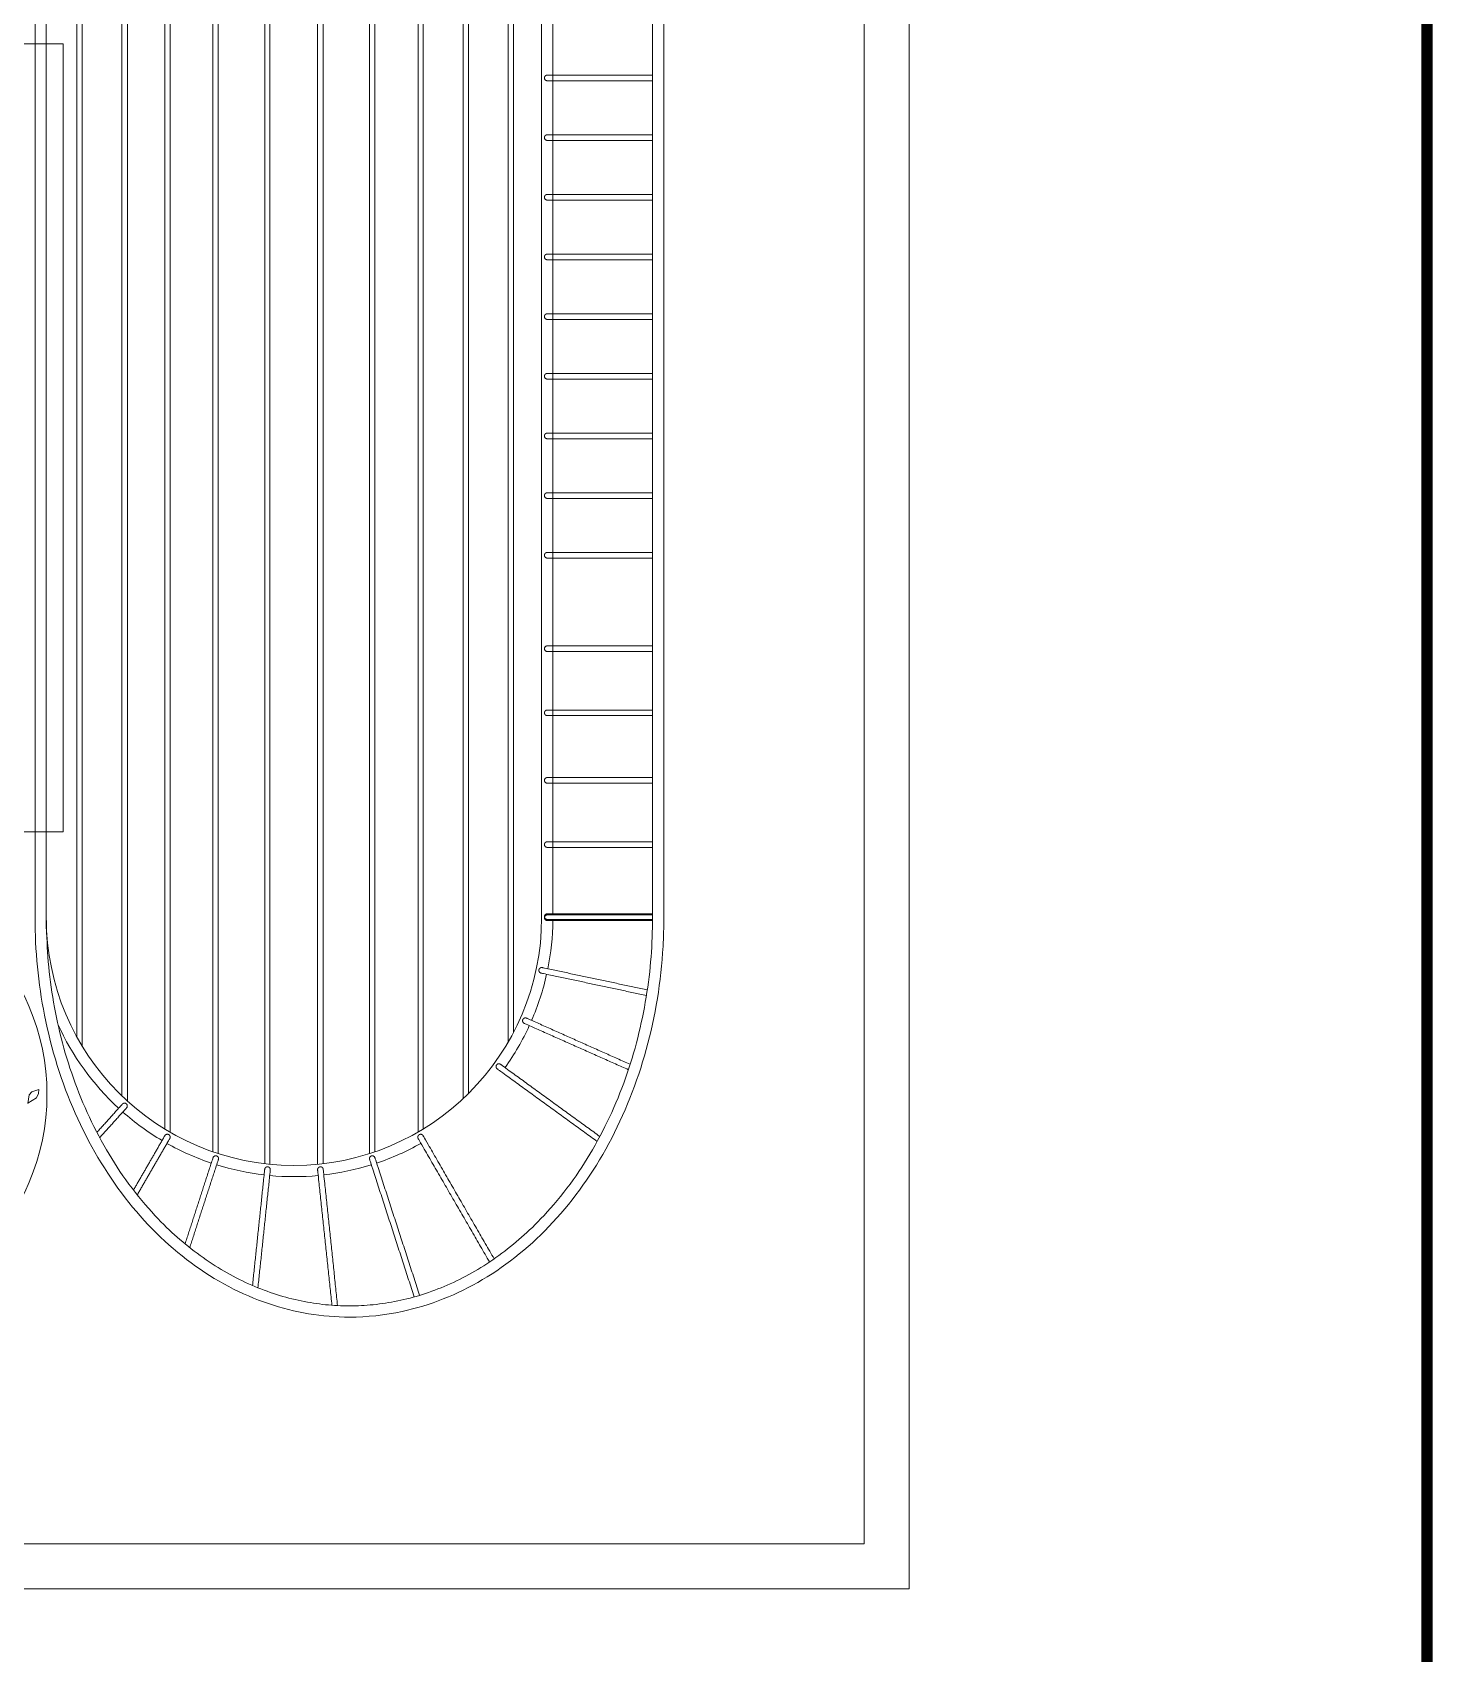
# Model space of a CAD drawing. Header units: millimetres. Extents: x 29001 to 40804, y -8833 to -5892.
# Drawn here: x 31367.2 to 31491.6, y -8658 to -8514 of the extents above; entities that cross this region are included whole.
import ezdxf

# ---------------------------------------------------------------- set-up
doc = ezdxf.new("R2010")
doc.units = ezdxf.units.MM
doc.linetypes.add('ACAD_ISO03W100', pattern=[30, 12, -18])
doc.linetypes.add('MAVIBAHCE XREF$0$DASHDOT', pattern=[1, 0.5, -0.25, 0, -0.25])
doc.layers.get('0').update_dxf_attribs({"lineweight": 0})
for name, color, linetype, lineweight in [('250', 250, 'Continuous', 0), ('wipeout', 254, 'Continuous', 0), ('xxx_Auto_Tefris_Silik', 252, 'Continuous', 0), ('xxx_Auto_Tefris_Tefris', 32, 'Continuous', 0), ('xxx_Auto_Yardimci_Isaret Genel', 51, 'Continuous', 0)]:
    doc.layers.add(name, color=color, linetype=linetype, lineweight=lineweight)

# ---------------------------------------------------------------- blocks, each defined once
blk = doc.blocks.new('TÜM LAYOOUT')
at = {"color": 116, "lineweight": 0, "true_color": 0x136734}
for points in [[(1796.26, -1873.45), (1796.26, -1879.96), (2296.26, -1879.96), (2296.26, -2326.45), (633.13, -2326.45), (633.13, -2358.95)], [(1800.26, -1873.45), (1800.26, -1875.96), (2300.26, -1875.96), (2300.26, -2330.45), (637.13, -2330.45), (637.13, -2358.95)]]:
    blk.add_lwpolyline(points, dxfattribs=at)
at = {"layer": 'xxx_Auto_Yardimci_Isaret Genel', "linetype": 'MAVIBAHCE XREF$0$DASHDOT', "lineweight": 0, "ltscale": 50, "const_width": 1}
blk.add_lwpolyline([(0, -124.45), (2346.26, -124.45), (2346.26, -2358.95), (0, -2358.95)], close=True, dxfattribs=at)
blk = doc.blocks.new('U1')
at = {"layer": '250', "lineweight": 0}
blk.add_lwpolyline([(-2359699.761, 78420.96), (-2359699.745, 78421.07), (-2359699.713, 78421.111), (-2359699.621, 78421.143), (-2359699.624, 78421.09), (-2359699.649, 78421.033), (-2359699.761, 78420.962)], dxfattribs=at)
blk = doc.blocks.new('masa-70')
at = {"layer": 'xxx_Auto_Tefris_Tefris'}
blk.add_lwpolyline([(1342.71, 1062.64), (1412.71, 1062.64), (1412.71, 992.64), (1342.71, 992.64)], close=True, dxfattribs=at)
blk = doc.blocks.new('MOBİLYALAR')
at = {"color": 240, "linetype": 'ACAD_ISO03W100', "lineweight": 0, "ltscale": 0.5, "true_color": 0xed1f24}
blk.add_line((2296.26, -1881.46), (2296.26, -2326.45), dxfattribs=at)
blk.add_line((2296.26, -1881.46), (2296.26, -2326.45), dxfattribs=at)
blk.add_circle((2203.68, -2286.55), 20)
at = {"layer": 'xxx_Auto_Tefris_Silik'}
for p, q in [((2243.02, -1898.73), (2243.02, -2292.68)), ((2243.49, -1898.68), (2243.49, -2292.73)), ((2247.72, -1898.68), (2247.72, -2292.74)), ((2248.2, -1898.73), (2248.2, -2292.69)), ((2238.41, -1899.79), (2238.41, -2291.62)), ((2238.89, -1899.63), (2238.89, -2291.78)), ((2252.32, -1899.62), (2252.32, -2291.79)), ((2252.8, -1899.78), (2252.8, -2291.63)), ((2234.14, -1901.81), (2234.14, -2289.61)), ((2234.62, -1901.53), (2234.62, -2289.89)), ((2256.64, -1901.53), (2256.64, -2289.88)), ((2257.11, -1901.82), (2257.11, -2289.6)), ((2230.34, -1904.75), (2230.34, -2286.66)), ((2230.82, -1904.3), (2230.82, -2287.11)), ((2260.64, -1904.5), (2260.64, -2286.92)), ((2261.11, -1904.96), (2261.11, -2286.46)), ((2226.82, -1909.16), (2226.82, -2271.84)), ((2264.64, -1909.51), (2264.64, -2281.9)), ((2226.34, -1909.98), (2226.34, -2271.84)), ((2265.11, -1910.37), (2265.11, -2281.04)), ((2226.34, -2271.84), (2226.34, -2281.43)), ((2226.82, -2271.84), (2226.82, -2282.26))]:
    blk.add_line(p, q, dxfattribs=at)
for points, knots in [([(2277.48, -2195.99), (2272.8, -2195.99), (2268.12, -2195.99), (2267.87, -2195.99), (2267.87, -2196.24), (2267.87, -2196.49), (2268.12, -2196.49), (2272.8, -2196.49), (2277.48, -2196.49)], [0, 0, 0, 9.355225, 9.355225, 9.747924, 9.747924, 10.140623, 10.140623, 19.495847, 19.495847, 19.495847]), ([(2277.48, -2201.79), (2272.8, -2201.79), (2268.12, -2201.79), (2267.87, -2201.79), (2267.87, -2201.54), (2267.87, -2201.29), (2268.12, -2201.29), (2272.8, -2201.29), (2277.48, -2201.29)], [0, 0, 0, 9.355225, 9.355225, 9.747924, 9.747924, 10.140623, 10.140623, 19.495847, 19.495847, 19.495847]), ([(2277.48, -2206.59), (2272.8, -2206.59), (2268.12, -2206.59), (2267.87, -2206.59), (2267.87, -2206.84), (2267.87, -2207.09), (2268.12, -2207.09), (2272.8, -2207.09), (2277.48, -2207.09)], [0, 0, 0, 9.355225, 9.355225, 9.747924, 9.747924, 10.140623, 10.140623, 19.495847, 19.495847, 19.495847]), ([(2277.48, -2212.39), (2272.8, -2212.39), (2268.12, -2212.39), (2267.87, -2212.39), (2267.87, -2212.14), (2267.87, -2211.89), (2268.12, -2211.89), (2272.8, -2211.89), (2277.48, -2211.89)], [0, 0, 0, 9.355225, 9.355225, 9.747924, 9.747924, 10.140623, 10.140623, 19.495847, 19.495847, 19.495847]), ([(2277.48, -2217.19), (2272.8, -2217.19), (2268.12, -2217.19), (2267.87, -2217.19), (2267.87, -2217.44), (2267.87, -2217.69), (2268.12, -2217.69), (2272.8, -2217.69), (2277.48, -2217.69)], [0, 0, 0, 9.355225, 9.355225, 9.747924, 9.747924, 10.140623, 10.140623, 19.495847, 19.495847, 19.495847]), ([(2277.48, -2222.99), (2272.8, -2222.99), (2268.12, -2222.99), (2267.87, -2222.99), (2267.87, -2222.74), (2267.87, -2222.49), (2268.12, -2222.49), (2272.8, -2222.49), (2277.48, -2222.49)], [0, 0, 0, 9.355225, 9.355225, 9.747924, 9.747924, 10.140623, 10.140623, 19.495847, 19.495847, 19.495847]), ([(2277.48, -2227.79), (2272.8, -2227.79), (2268.12, -2227.79), (2267.87, -2227.79), (2267.87, -2228.04), (2267.87, -2228.29), (2268.12, -2228.29), (2272.8, -2228.29), (2277.48, -2228.29)], [0, 0, 0, 9.355225, 9.355225, 9.747924, 9.747924, 10.140623, 10.140623, 19.495847, 19.495847, 19.495847]), ([(2277.48, -2233.59), (2272.8, -2233.59), (2268.12, -2233.59), (2267.87, -2233.59), (2267.87, -2233.34), (2267.87, -2233.09), (2268.12, -2233.09), (2272.8, -2233.09), (2277.48, -2233.09)], [0, 0, 0, 9.355225, 9.355225, 9.747924, 9.747924, 10.140623, 10.140623, 19.495847, 19.495847, 19.495847]), ([(2277.48, -2238.39), (2272.8, -2238.39), (2268.12, -2238.39), (2267.87, -2238.39), (2267.87, -2238.64), (2267.87, -2238.89), (2268.12, -2238.89), (2272.8, -2238.89), (2277.48, -2238.89)], [0, 0, 0, 9.355225, 9.355225, 9.747924, 9.747924, 10.140623, 10.140623, 19.495847, 19.495847, 19.495847]), ([(2277.48, -2246.69), (2272.8, -2246.69), (2268.12, -2246.69), (2267.87, -2246.69), (2267.87, -2246.94), (2267.87, -2247.19), (2268.12, -2247.19), (2272.8, -2247.19), (2277.48, -2247.19)], [0, 0, 0, 9.355225, 9.355225, 9.747924, 9.747924, 10.140623, 10.140623, 19.495847, 19.495847, 19.495847]), ([(2277.48, -2252.39), (2272.8, -2252.39), (2268.12, -2252.39), (2267.87, -2252.39), (2267.87, -2252.64), (2267.87, -2252.89), (2268.12, -2252.89), (2272.8, -2252.89), (2277.48, -2252.89)], [0, 0, 0, 9.355225, 9.355225, 9.747924, 9.747924, 10.140623, 10.140623, 19.495847, 19.495847, 19.495847]), ([(2277.48, -2258.39), (2272.8, -2258.39), (2268.12, -2258.39), (2267.87, -2258.39), (2267.87, -2258.64), (2267.87, -2258.89), (2268.12, -2258.89), (2272.8, -2258.89), (2277.48, -2258.89)], [0, 0, 0, 9.355225, 9.355225, 9.747924, 9.747924, 10.140623, 10.140623, 19.495847, 19.495847, 19.495847]), ([(2277.48, -2264.09), (2272.8, -2264.09), (2268.12, -2264.09), (2267.87, -2264.09), (2267.87, -2264.34), (2267.87, -2264.59), (2268.12, -2264.59), (2272.8, -2264.59), (2277.48, -2264.59)], [0, 0, 0, 9.355225, 9.355225, 9.747924, 9.747924, 10.140623, 10.140623, 19.495847, 19.495847, 19.495847]), ([(2277.48, -2270.49), (2272.8, -2270.49), (2268.12, -2270.49), (2267.87, -2270.49), (2267.87, -2270.74), (2267.87, -2270.99), (2268.12, -2270.99), (2272.8, -2270.99), (2277.48, -2270.99)], [0, 0, 0, 9.355225, 9.355225, 9.747924, 9.747924, 10.140623, 10.140623, 19.495847, 19.495847, 19.495847]), ([(2277.48, -2270.59), (2272.8, -2270.59), (2268.12, -2270.59), (2267.87, -2270.59), (2267.87, -2270.84), (2267.87, -2271.09), (2268.12, -2271.09), (2272.8, -2271.09), (2277.48, -2271.09)], [0, 0, 0, 9.355225, 9.355225, 9.747924, 9.747924, 10.140623, 10.140623, 19.495847, 19.495847, 19.495847]), ([(2277.48, -2270.59), (2272.8, -2270.59), (2268.12, -2270.59), (2267.87, -2270.59), (2267.87, -2270.84), (2267.87, -2271.09), (2268.12, -2271.09), (2272.8, -2271.09), (2277.48, -2271.09)], [0, 0, 0, 9.355225, 9.355225, 9.747924, 9.747924, 10.140623, 10.140623, 19.495847, 19.495847, 19.495847]), ([(2277.01, -2277.25), (2272.34, -2276.26), (2267.68, -2275.27), (2267.44, -2275.22), (2267.38, -2275.46), (2267.33, -2275.71), (2267.58, -2275.76), (2272.25, -2276.75), (2276.93, -2277.75)], [0, 0, 0, 9.532977, 9.532977, 9.925677, 9.925677, 10.318376, 10.318376, 19.879785, 19.879785, 19.879785]), ([(2275.48, -2283.86), (2270.88, -2281.81), (2266.28, -2279.76), (2266.05, -2279.66), (2265.95, -2279.89), (2265.85, -2280.12), (2266.07, -2280.22), (2270.7, -2282.28), (2275.33, -2284.34)], [0, 0, 0, 10.075638, 10.075638, 10.468337, 10.468337, 10.861036, 10.861036, 20.989001, 20.989001, 20.989001]), ([(2272.79, -2290.27), (2268.38, -2287.07), (2263.97, -2283.86), (2263.77, -2283.71), (2263.62, -2283.92), (2263.47, -2284.12), (2263.68, -2284.27), (2268.11, -2287.49), (2272.55, -2290.71)], [0, 0, 0, 10.903723, 10.903723, 11.296422, 11.296422, 11.689121, 11.689121, 22.659097, 22.659097, 22.659097]), ([(2228.36, -2290.38), (2229.56, -2289.05), (2230.75, -2287.73), (2230.92, -2287.54), (2230.73, -2287.37), (2230.55, -2287.21), (2230.38, -2287.39), (2229.25, -2288.65), (2228.11, -2289.91)], [0, 0, 0, 3.569133, 3.569133, 3.961832, 3.961832, 4.354531, 4.354531, 7.739951, 7.739951, 7.739951]), ([(2231.7, -2295.46), (2233.14, -2292.95), (2234.59, -2290.45), (2234.71, -2290.23), (2234.5, -2290.11), (2234.28, -2289.98), (2234.15, -2290.2), (2232.76, -2292.62), (2231.36, -2295.03)], [0, 0, 0, 5.7827, 5.7827, 6.175399, 6.175399, 6.568098, 6.568098, 12.149315, 12.149315, 12.149315]), ([(2263.4, -2301.14), (2260.24, -2295.67), (2257.09, -2290.2), (2256.96, -2289.98), (2256.75, -2290.11), (2256.53, -2290.23), (2256.65, -2290.45), (2259.82, -2295.93), (2262.99, -2301.42)], [0, 0, 0, 12.628439, 12.628439, 13.021139, 13.021139, 13.413838, 13.413838, 26.07952, 26.07952, 26.07952]), ([(2236.36, -2300.14), (2237.63, -2296.23), (2238.91, -2292.31), (2238.98, -2292.08), (2238.75, -2292), (2238.51, -2291.92), (2238.43, -2292.16), (2237.19, -2295.98), (2235.95, -2299.81)], [0, 0, 0, 8.232194, 8.232194, 8.624893, 8.624893, 9.017592, 9.017592, 17.057796, 17.057796, 17.057796]), ([(2256.78, -2304.38), (2254.8, -2298.27), (2252.81, -2292.16), (2252.73, -2291.92), (2252.5, -2292), (2252.26, -2292.08), (2252.34, -2292.31), (2254.32, -2298.42), (2256.3, -2304.52)], [0, 0, 0, 12.849133, 12.849133, 13.241832, 13.241832, 13.634531, 13.634531, 26.468787, 26.468787, 26.468787]), ([(2242.42, -2303.71), (2242.97, -2298.47), (2243.52, -2293.24), (2243.54, -2292.99), (2243.3, -2292.97), (2243.05, -2292.94), (2243.02, -2293.19), (2242.48, -2298.35), (2241.94, -2303.51)], [0, 0, 0, 10.523754, 10.523754, 10.916453, 10.916453, 11.309152, 11.309152, 21.682649, 21.682649, 21.682649]), ([(2249.49, -2305.29), (2248.86, -2299.24), (2248.22, -2293.19), (2248.2, -2292.94), (2247.95, -2292.97), (2247.7, -2292.99), (2247.72, -2293.24), (2248.36, -2299.25), (2248.99, -2305.26)], [0, 0, 0, 12.167907, 12.167907, 12.560607, 12.560607, 12.953306, 12.953306, 25.036968, 25.036968, 25.036968])]:
    blk.add_rational_spline(points, [1, 1, 1, 0.707106781187, 1, 0.707106781187, 1, 1, 1], degree=2, knots=knots, dxfattribs=at)
at = {"layer": 'xxx_Auto_Tefris_Tefris'}
for p, q in [((2267.62, -1920.58), (2267.62, -2270.84)), ((2268.62, -1920.33), (2268.62, -2270.59)), ((2222.62, -2271.84), (2222.62, -2270.84)), ((2223.62, -2271.84), (2223.62, -2270.84))]:
    blk.add_line(p, q, dxfattribs=at)
for points in [[(2277.48, -1920.73), (2277.48, -2270.99)], [(2278.48, -1920.58), (2278.48, -2270.84)]]:
    blk.add_lwpolyline(points, dxfattribs=at)
for radius, start, end in [(22, 180, 0), (23, 348.6228, 359.3772), (23, 336.6228, 347.3772), (23, 204.2612, 227.3772), (23, 324.6228, 335.3772), (23, 228.6228, 239.3772), (23, 240.6228, 251.3772), (23, 288.6228, 299.3772), (23, 252.6228, 263.3772), (23, 264.6228, 275.3772), (23, 276.6228, 287.3772)]:
    blk.add_arc((2245.62, -2270.84), radius, start, end, dxfattribs=at)
blk.add_open_spline([(2222.62, -2270.84), (2222.62, -2273.75), (2222.9, -2276.67), (2224.06, -2282.53), (2224.98, -2285.47), (2227.4, -2290.94), (2228.89, -2293.47), (2232.36, -2297.95), (2234.33, -2299.91), (2238.63, -2303.08), (2240.95, -2304.31), (2245.7, -2305.91), (2248.13, -2306.32), (2250.55, -2306.32), (2252.12, -2306.32), (2253.69, -2306.15), (2257.71, -2305.28), (2260.12, -2304.32), (2264.63, -2301.65), (2266.74, -2299.93), (2270.52, -2295.85), (2272.19, -2293.5), (2274.98, -2288.32), (2276.1, -2285.5), (2277.73, -2279.59), (2278.23, -2276.5), (2278.45, -2272.53), (2278.48, -2271.68), (2278.48, -2270.84)], degree=3, knots=[4.712389, 4.712389, 4.712389, 4.712389, 4.960422, 4.960422, 5.226706, 5.226706, 5.492989, 5.492989, 5.759273, 5.759273, 6.025556, 6.025556, 6.283185, 6.283185, 6.283185, 6.450503, 6.450503, 6.716786, 6.716786, 6.98307, 6.98307, 7.249353, 7.249353, 7.515637, 7.515637, 7.781921, 7.781921, 7.853982, 7.853982, 7.853982, 7.853982], dxfattribs=at)
blk.add_rational_spline([(2223.62, -2270.84), (2223.62, -2305.32), (2250.55, -2305.32), (2277.48, -2305.32), (2277.48, -2270.84)], [1, 0.707106781187, 1, 0.707106781187, 1], degree=2, knots=[4.712389, 4.712389, 4.712389, 6.283185, 6.283185, 7.853982, 7.853982, 7.853982], dxfattribs=at)
at = {"lineweight": 0, "extrusion": (-7.374e-13, 3.02e-14, -1), "xscale": -6.952506840120367, "yscale": 6.9525068401204, "zscale": 6.952506840120427, "rotation": 1.175259469639318}
blk.add_blockref('U1', (-16393416.56, -883890.08, 0), dxfattribs=at)
blk.add_wipeout([(2225.12, -2193.21), (2155.12, -2193.21), (2155.12, -2263.21), (2225.12, -2263.21)]).dxf.layer = 'wipeout'
at = {"color": 240, "linetype": 'ACAD_ISO03W100', "lineweight": 0, "ltscale": 0.5, "true_color": 0xed1f24}
blk.add_lwpolyline([(2296.26, -2326.45), (303.13, -2326.45), (303.13, -1853.45)], dxfattribs=at)
at = {"layer": 'xxx_Auto_Tefris_Tefris'}
for p, q in [((2222.62, -1920.58), (2222.62, -2271.84)), ((2223.62, -1920.58), (2223.62, -2271.84))]:
    blk.add_line(p, q, dxfattribs=at)
at = {"layer": 'xxx_Auto_Tefris_Tefris', "xscale": -1}
blk.add_blockref('masa-70', (3567.83, -3255.84), dxfattribs=at)

msp = doc.modelspace()

# ---------------------------------------------------------------- block references
at = {"color": 6}
msp.add_blockref('TÜM LAYOOUT', (29144.79, -6321.8), dxfattribs=at)

# ---------------------------------------------------------------- next in the draw order: block references
msp.add_blockref('MOBİLYALAR', (29144.79, -6321.8), dxfattribs=at)

doc.saveas('drawing.dxf')
